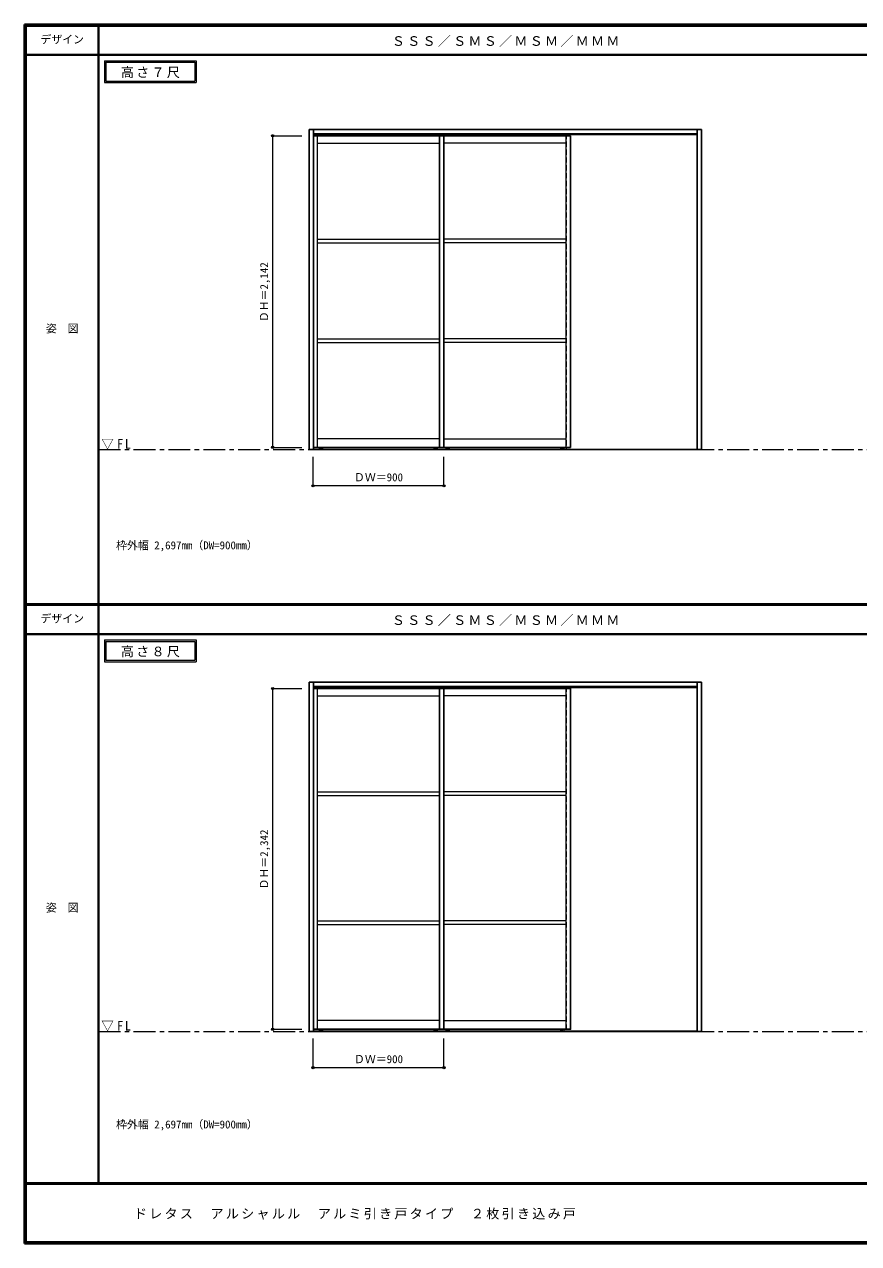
# Model space of a CAD drawing. Units: millimetres, scale not verified. Extents: x -6000 to 5700, y -4307 to 4260.
# Drawn here: x -6000 to -267, y -4205 to 4175 of the extents above; entities that cross this region are included whole.
import ezdxf
from ezdxf.enums import TextEntityAlignment as Align

# ---------------------------------------------------------------- set-up
doc = ezdxf.new("R2010")
doc.units = ezdxf.units.MM
doc.header["$LTSCALE"] = 30
doc.header["$PDMODE"] = 32
doc.header["$PDSIZE"] = 15
doc.linetypes.add('CHAIN1', pattern=[8, 5, -1, 1, -1])
doc.linetypes.add('DASHED1', pattern=[1.8, 1.2, -0.6])
for name, color, linetype, lineweight in [('0-1_通り芯', 7, 'CHAIN1', 18), ('0-2_扉', 7, 'Continuous', 18), ('0-4_枠', 7, 'Continuous', 18), ('0-A_文字', 7, 'Continuous', 18), ('0-B_寸法', 4, 'Continuous', 9), ('F-1_枠', 6, 'Continuous', 40)]:
    doc.layers.add(name, color=color, linetype=linetype, lineweight=lineweight)
doc.layers.add('F-A_文字', color=7, linetype='Continuous')
doc.styles.add('ＭＳ ゴシック', font='')
doc.styles.get('ＭＳ ゴシック').set_extended_font_data('MS Gothic')

msp = doc.modelspace()

# ---------------------------------------------------------------- linework, layer by layer
at = {"layer": '0-1_通り芯'}
for p, q in [((-5490, 1253), (5690, 1253)), ((-5490, -2746.25), (5700, -2746.25))]:
    msp.add_line(p, q, dxfattribs=at)
at = {"layer": '0-2_扉', "color": 4, "linetype": 'DASHED1', "lineweight": 9}
for p, q in [((-4016.5, 3409.5), (-4016.5, 1267.5)), ((-4013.5, 3409.5), (-4016.5, 3409.5)), ((-4016.5, 1267.5), (-4013.5, 1267.5))]:
    msp.add_line(p, q, dxfattribs=at)
at = {"layer": '0-2_扉', "color": 3, "lineweight": 25}
for p, q in [((-3116.5, 3409.5), (-4013.5, 3409.5)), ((-3146.5, 3409.5), (-3146.5, 1267.5)), ((-2246.5, 3409.5), (-3146.5, 3409.5)), ((-2246.5, 3409.5), (-2246.5, 1267.5)), ((-3146.5, 1267.5), (-2246.5, 1267.5)), ((-3116.5, -389.75), (-4013.5, -389.75))]:
    msp.add_line(p, q, dxfattribs=at)
at = {"layer": '0-2_扉'}
for p, q in [((-3986.5, 1267.5), (-3986.5, 3409.5)), ((-3986.5, 3359.5), (-3146.5, 3359.5)), ((-3116.5, 3409.5), (-3116.5, 1267.5)), ((-2276.5, 3359.5), (-3116.5, 3359.5)), ((-2276.5, 1267.5), (-2276.5, 3409.5)), ((-3986.5, 2698.5), (-3146.5, 2698.5)), ((-2276.5, 2698.5), (-3116.5, 2698.5)), ((-3986.5, 2673.5), (-3146.5, 2673.5)), ((-2276.5, 2673.5), (-3116.5, 2673.5)), ((-3986.5, 2013), (-3146.5, 2013)), ((-2276.5, 2013), (-3116.5, 2013)), ((-3986.5, 1988), (-3146.5, 1988)), ((-2276.5, 1988), (-3116.5, 1988)), ((-3146.5, 1327.5), (-3986.5, 1327.5)), ((-3116.5, 1327.5), (-2276.5, 1327.5)), ((-3986.5, -2731.75), (-3986.5, -389.75)), ((-3116.5, -389.75), (-3116.5, -2731.75)), ((-2276.5, -2731.75), (-2276.5, -389.75)), ((-3986.5, -439.75), (-3146.5, -439.75)), ((-2276.5, -439.75), (-3116.5, -439.75)), ((-3986.5, -1100.75), (-3146.5, -1100.75)), ((-3986.5, -1125.75), (-3146.5, -1125.75)), ((-2276.5, -1100.75), (-3116.5, -1100.75)), ((-2276.5, -1125.75), (-3116.5, -1125.75)), ((-3986.5, -1986.25), (-3146.5, -1986.25)), ((-2276.5, -1986.25), (-3116.5, -1986.25)), ((-3986.5, -2011.25), (-3146.5, -2011.25)), ((-2276.5, -2011.25), (-3116.5, -2011.25)), ((-3146.5, -2671.75), (-3986.5, -2671.75)), ((-3116.5, -2671.75), (-2276.5, -2671.75))]:
    msp.add_line(p, q, dxfattribs=at)
at = {"layer": '0-2_扉', "color": 3, "lineweight": 25}
for points in [[(-4013.5, 1267.5), (-3116.5, 1267.5), (-3116.5, 3409.5)], [(-4013.5, -2731.75), (-3116.5, -2731.75), (-3116.5, -389.75)]]:
    msp.add_lwpolyline(points, dxfattribs=at)
at = {"layer": '0-2_扉', "color": 4, "linetype": 'DASHED1', "lineweight": 9}
msp.add_lwpolyline([(-4013.5, -389.75), (-4016.5, -389.75), (-4016.5, -2731.75), (-4013.5, -2731.75)], dxfattribs=at)
at = {"layer": '0-2_扉', "color": 3, "lineweight": 25}
msp.add_lwpolyline([(-3146.5, -2731.75), (-2246.5, -2731.75), (-2246.5, -389.75), (-3146.5, -389.75)], close=True, dxfattribs=at)
at = {"layer": '0-4_枠', "color": 3, "lineweight": 25}
for p, q in [((-4043.5, 3453), (-4013.5, 3453)), ((-4043.5, 1253), (-4043.5, 3453)), ((-4013.5, 3453), (-1376.5, 3453)), ((-1376.5, 3453), (-1346.5, 3453)), ((-1376.5, 1253), (-1376.5, 3453)), ((-1346.5, 3453), (-1346.5, 1253)), ((-4013.5, 1253), (-4043.5, 1253)), ((-1346.5, 1253), (-1376.5, 1253)), ((-4043.5, -346.25), (-4013.5, -346.25)), ((-4043.5, -2746.25), (-4043.5, -346.25)), ((-4013.5, -346.25), (-1376.5, -346.25)), ((-1376.5, -376.25), (-4013.5, -376.25)), ((-1376.5, -346.25), (-1346.5, -346.25)), ((-1346.5, -346.25), (-1346.5, -2746.25)), ((-4013.5, -2746.25), (-4043.5, -2746.25)), ((-1346.5, -2746.25), (-1376.5, -2746.25))]:
    msp.add_line(p, q, dxfattribs=at)
at = {"layer": '0-4_枠'}
for p, q in [((-4013.5, 3417.5), (-1376.5, 3417.5)), ((-3989.5, 3417.5), (-3989.5, 3409.5)), ((-3983.5, 3417.5), (-3983.5, 3409.5)), ((-3149.5, 3417.5), (-3149.5, 3409.5)), ((-3143.5, 3417.5), (-3143.5, 3409.5)), ((-3119.5, 3417.5), (-3119.5, 3409.5)), ((-3113.5, 3417.5), (-3113.5, 3409.5)), ((-2279.5, 3417.5), (-2279.5, 3409.5)), ((-2273.5, 3417.5), (-2273.5, 3409.5)), ((-3972, 1260), (-3972, 1267.5)), ((-3951.5, 1257.5), (-3969.5, 1257.5)), ((-3949, 1260), (-3949, 1267.5)), ((-3184, 1260), (-3184, 1267.5)), ((-3181.5, 1257.5), (-3163.5, 1257.5)), ((-3161, 1260), (-3161, 1267.5)), ((-3102, 1260), (-3102, 1267.5)), ((-3081.5, 1257.5), (-3099.5, 1257.5)), ((-3079, 1260), (-3079, 1267.5)), ((-2314, 1260), (-2314, 1267.5)), ((-2311.5, 1257.5), (-2293.5, 1257.5)), ((-2291, 1260), (-2291, 1267.5)), ((-4013.5, 1256.5), (-1376.5, 1256.5)), ((-4013.5, 1253), (-1376.5, 1253)), ((-4013.5, -381.75), (-1376.5, -381.75)), ((-3989.5, -381.75), (-3989.5, -389.75)), ((-3983.5, -381.75), (-3983.5, -389.75)), ((-3149.5, -381.75), (-3149.5, -389.75)), ((-3143.5, -381.75), (-3143.5, -389.75)), ((-3119.5, -381.75), (-3119.5, -389.75)), ((-3113.5, -381.75), (-3113.5, -389.75)), ((-2279.5, -381.75), (-2279.5, -389.75)), ((-2273.5, -381.75), (-2273.5, -389.75)), ((-4013.5, -2742.75), (-1376.5, -2742.75)), ((-4013.5, -2746.25), (-1376.5, -2746.25)), ((-3972, -2739.25), (-3972, -2731.75)), ((-3951.5, -2741.75), (-3969.5, -2741.75)), ((-3949, -2739.25), (-3949, -2731.75)), ((-3184, -2739.25), (-3184, -2731.75)), ((-3181.5, -2741.75), (-3163.5, -2741.75)), ((-3161, -2739.25), (-3161, -2731.75)), ((-3102, -2739.25), (-3102, -2731.75)), ((-3081.5, -2741.75), (-3099.5, -2741.75)), ((-3079, -2739.25), (-3079, -2731.75)), ((-2314, -2739.25), (-2314, -2731.75)), ((-2311.5, -2741.75), (-2293.5, -2741.75)), ((-2291, -2739.25), (-2291, -2731.75))]:
    msp.add_line(p, q, dxfattribs=at)
at = {"layer": '0-4_枠', "color": 4, "linetype": 'DASHED1', "lineweight": 9}
for p, q in [((-2276.5, 3423), (-2276.5, 1253)), ((-2276.5, -376.25), (-2276.5, -2746.25))]:
    msp.add_line(p, q, dxfattribs=at)
at = {"layer": '0-4_枠', "color": 3, "lineweight": 25}
for points in [[(-4013.5, 3423), (-4013.5, 3453), (-4013.5, 1253)], [(-1376.5, 3453), (-1376.5, 3423), (-4013.5, 3423)], [(-4013.5, -376.25), (-4013.5, -346.25), (-4013.5, -2746.25)], [(-1376.5, -2746.25), (-1376.5, -346.25), (-1376.5, -376.25)]]:
    msp.add_lwpolyline(points, dxfattribs=at)
at = {"layer": '0-4_枠'}
for centre in [(-3960.5, 1261.5), (-3172.5, 1261.5), (-3090.5, 1261.5), (-2302.5, 1261.5), (-3960.5, -2737.75), (-3172.5, -2737.75), (-3090.5, -2737.75), (-2302.5, -2737.75)]:
    msp.add_circle(centre, 2, dxfattribs=at)
for centre, radius, start, end in [((-3969.5, 1260), 2.5, 180, 270), ((-3960.5, 1263.5), 8.5, 224.90087, 235.43968), ((-3960.5, 1263.5), 8.5, 304.56032, 315.09913), ((-3951.5, 1260), 2.5, 270, 0), ((-3181.5, 1260), 2.5, 180, 270), ((-3172.5, 1263.5), 8.5, 224.90087, 235.43968), ((-3172.5, 1261.5), 2, 22.21766, 34.24261), ((-3172.5, 1263.5), 8.5, 304.56032, 315.09913), ((-3163.5, 1260), 2.5, 270, 0), ((-3099.5, 1260), 2.5, 180, 270), ((-3090.5, 1263.5), 8.5, 224.90087, 235.43968), ((-3090.5, 1263.5), 8.5, 304.56032, 315.09913), ((-3081.5, 1260), 2.5, 270, 0), ((-2311.5, 1260), 2.5, 180, 270), ((-2302.5, 1263.5), 8.5, 224.90087, 235.43968), ((-2302.5, 1261.5), 2, 22.21766, 34.24261), ((-2302.5, 1263.5), 8.5, 304.56032, 315.09913), ((-2293.5, 1260), 2.5, 270, 0), ((-3969.5, -2739.25), 2.5, 180, 270), ((-3960.5, -2735.75), 8.5, 224.90087, 235.43968), ((-3960.5, -2735.75), 8.5, 304.56032, 315.09913), ((-3951.5, -2739.25), 2.5, 270, 0), ((-3181.5, -2739.25), 2.5, 180, 270), ((-3172.5, -2735.75), 8.5, 224.90087, 235.43968), ((-3172.5, -2737.75), 2, 22.21766, 34.24261), ((-3172.5, -2735.75), 8.5, 304.56032, 315.09913), ((-3163.5, -2739.25), 2.5, 270, 0), ((-3099.5, -2739.25), 2.5, 180, 270), ((-3090.5, -2735.75), 8.5, 224.90087, 235.43968), ((-3090.5, -2735.75), 8.5, 304.56032, 315.09913), ((-3081.5, -2739.25), 2.5, 270, 0), ((-2311.5, -2739.25), 2.5, 180, 270), ((-2302.5, -2735.75), 8.5, 224.90087, 235.43968), ((-2302.5, -2737.75), 2, 22.21766, 34.24261), ((-2302.5, -2735.75), 8.5, 304.56032, 315.09913), ((-2293.5, -2739.25), 2.5, 270, 0)]:
    msp.add_arc(centre, radius, start, end, dxfattribs=at)
at = {"layer": '0-A_文字'}
for p, q in [((-5450, 3925), (-5450, 3775)), ((-5440, 3915), (-5440, 3785)), ((-5440, 3915), (-4828.97, 3915)), ((-4828.97, 3915), (-4828.97, 3785)), ((-5450, 3775), (-4818.97, 3775)), ((-5440, 3785), (-4828.97, 3785)), ((-5450, -55.5), (-5450, -205.5)), ((-5440, -65.5), (-5440, -195.5)), ((-5440, -65.5), (-4828.97, -65.5)), ((-4828.97, -65.5), (-4828.97, -195.5)), ((-5450, -205.5), (-4818.97, -205.5)), ((-5440, -195.5), (-4828.97, -195.5))]:
    msp.add_line(p, q, dxfattribs=at)
for points in [[(-5450, 3925), (-4818.97, 3925), (-4818.97, 3775)], [(-5450, -55.5), (-4818.97, -55.5), (-4818.97, -205.5)]]:
    msp.add_lwpolyline(points, dxfattribs=at)
at = {"layer": '0-B_寸法'}
for p, q in [((-4293.5, 3409.5), (-4093.5, 3409.5)), ((-4293.5, 1267.5), (-4293.5, 3409.5)), ((-4293.5, 1267.5), (-4093.5, 1267.5)), ((-4016.5, 1003), (-4016.5, 1203)), ((-3116.5, 1003), (-3116.5, 1203)), ((-3116.5, 1003), (-4016.5, 1003)), ((-4293.5, -389.75), (-4093.5, -389.75)), ((-4293.5, -2731.75), (-4293.5, -389.75)), ((-4293.5, -2731.75), (-4093.5, -2731.75)), ((-4016.5, -2996.25), (-4016.5, -2796.25)), ((-3116.5, -2996.25), (-3116.5, -2796.25)), ((-3116.5, -2996.25), (-4016.5, -2996.25))]:
    msp.add_line(p, q, dxfattribs=at)
at = {"layer": '0-B_寸法', "color": 7}
for p in [(-4293.5, 3409.5), (-4293.5, 1267.5), (-4016.5, 1003), (-3116.5, 1003), (-4293.5, -389.75), (-4293.5, -2731.75), (-4016.5, -2996.25), (-3116.5, -2996.25)]:
    msp.add_point(p, dxfattribs=at)
at = {"layer": 'F-1_枠'}
for p, q in [((-6000, 4175), (5700, 4175)), ((-6000, 4175), (-6000, -4205)), ((-6000, 4170), (5700, 4170)), ((-6000, 4165), (5700, 4165)), ((-5995, 4175), (-5995, -4205)), ((-5990, 4175), (-5990, -4205)), ((-5490, 4175), (-5490, -3790)), ((-6000, 3965), (5700, 3965)), ((-6000, 190.5), (5700, 190.5)), ((-6000, 187.5), (5700, 187.5)), ((-6000, 184.5), (5700, 184.5)), ((-6000, -15.5), (5700, -15.5)), ((5700, -3790), (-6000, -3790)), ((5700, -3795), (-6000, -3795)), ((5700, -4195), (-6000, -4195)), ((5700, -4200), (-6000, -4200)), ((5700, -4205), (-6000, -4205))]:
    msp.add_line(p, q, dxfattribs=at)

# ---------------------------------------------------------------- texts
at = {"layer": '0-A_文字', "style": 'ＭＳ ゴシック'}
for p in [(-5370, 550.5), (-5370, -3430)]:
    msp.add_text('枠外幅 2,697mm（DW=900mm）', height=54.99, dxfattribs=at).set_placement(p, align=Align.BOTTOM_LEFT)
at = {"layer": '0-A_文字', "char_height": 65.98, "attachment_point": 7, "style": 'ＭＳ ゴシック'}
for s, insert in [('\\T1.17;ＳＳＳ／ＳＭＳ／ＭＳＭ／ＭＭＭ', (-3475, 4020)), ('\\T1.17;高さ７尺', (-5336.98, 3805)), ('\\T1.26;\\W0.95;▽FL', (-5471.25, 1253)), ('\\T1.17;ＳＳＳ／ＳＭＳ／ＭＳＭ／ＭＭＭ', (-3475, 39.5)), ('\\T1.17;高さ８尺', (-5336.98, -175.5)), ('\\T1.26;\\W0.95;▽FL', (-5471.25, -2746.25))]:
    msp.add_mtext(s, dxfattribs=dict(at, insert=insert))
at = {"layer": '0-B_寸法', "color": 7, "style": 'ＭＳ ゴシック'}
for s, p in [('ＤＨ＝2,142', (-4308.5, 2128)), ('ＤＨ＝2,342', (-4308.5, -1771.25))]:
    msp.add_text(s, height=54.99, rotation=90, dxfattribs=at).set_placement(p, align=Align.BOTTOM_LEFT)
for p in [(-3735.25, 1018), (-3735.25, -2981.25)]:
    msp.add_text('ＤＷ＝900', height=54.99, dxfattribs=at).set_placement(p, align=Align.BOTTOM_LEFT)
at = {"layer": 'F-A_文字', "style": 'ＭＳ ゴシック'}
for s, p in [('デザイン', (-5890, 4027.5)), ('姿\u3000図', (-5852.5, 2040.25)), ('デザイン', (-5890, 47)), ('姿\u3000図', (-5852.5, -1940.25))]:
    msp.add_text(s, height=54.99, dxfattribs=at).set_placement(p, align=Align.BOTTOM_LEFT)
at = {"layer": 'F-A_文字', "insert": (-5247.55, -4040), "char_height": 65.98, "attachment_point": 7, "style": 'ＭＳ ゴシック'}
msp.add_mtext('\\T1.17;ドレタス\u3000アルシャルル\u3000アルミ引き戸タイプ\u3000２枚引き込み戸', dxfattribs=at)

doc.saveas('drawing.dxf')
